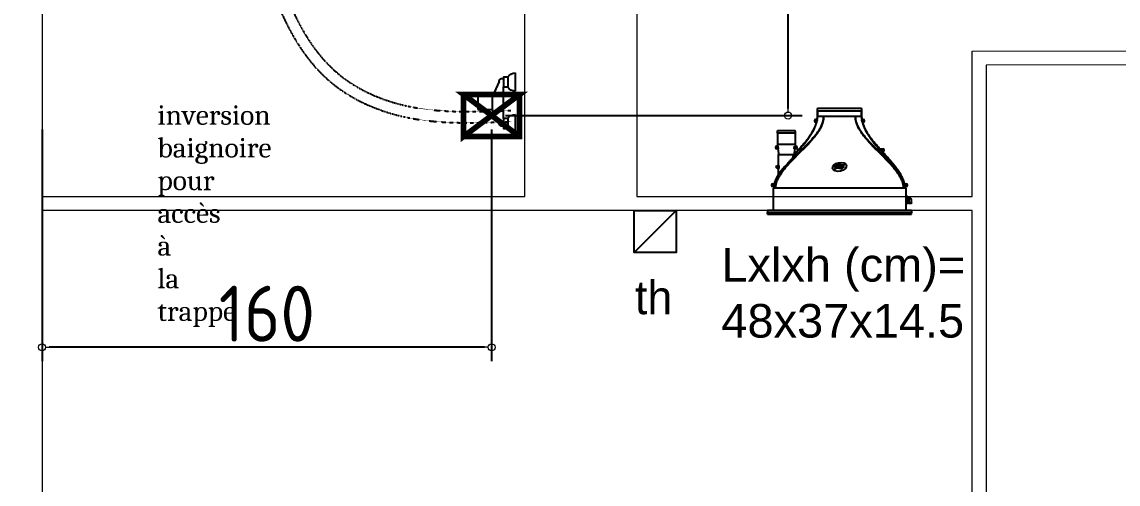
# Model space of a CAD drawing. Extents: x -2795338 to 3769695, y -3516596 to 3048438.
# Drawn here: x 490457 to 494370, y -346088 to -344438 of the extents above; entities that cross this region are included whole.
import ezdxf
from ezdxf import colors
from ezdxf.entities.mleader import LeaderData, LeaderLine
from ezdxf.math import Vec2, Vec3

# ---------------------------------------------------------------- set-up
doc = ezdxf.new("R2010")
doc.units = 0
doc.linetypes.add('prlm_ef', pattern=[0.165, 0.1, -0.065])
doc.layers.add('_GAZELEC-BOITE INCORPO', color=36, linetype='Continuous', lineweight=18)
doc.layers.add('_GAZELEC-RESERVATION', color=1, linetype='Continuous', lineweight=18)
for name, color, linetype in [('_GAZELEC-EAU CHAUDE', 1, 'Continuous'), ('gaz-modifications', 30, 'Continuous'), ('prlm-CHAUFF', 30, 'Continuous'), ('prlm-EAU-EF', 161, 'Continuous'), ('prlm-MOD', 64, 'Continuous')]:
    doc.layers.add(name, color=color, linetype=linetype)
doc.layers.add('prlm-xpoly', color=7, linetype='Continuous', plot=False)
doc.styles.add('ISO', font='isocp2.shx')
doc.styles.add('prlm-elec-cfa', font='comic.ttf', dxfattribs={"height": 12})
doc.styles.add('prlm-mod', font='cambriaz.ttf', dxfattribs={"height": 18})
doc.styles.get("Standard").update_dxf_attribs({"font": 'arial.ttf'})
doc.dimstyles.new('200', dxfattribs={"dimtxt": 200, "dimasz": 25, "dimexe": 50, "dimexo": 50, "dimgap": 20, "dimtad": 1, "dimdec": 0, "dimlfac": 0.1, "dimdsep": 46, "dimtxsty": 'ISO', "dimblk1": 'DOTBLANK', "dimblk2": 'DOTBLANK', "dimsah": 1, "dimcen": 25, "dimclrd": 80, "dimclre": 80, "dimadec": 0, "dimazin": 0, "dimtfac": 1, "dimtdec": 0, "dimtmove": 0, "dimatfit": 3, "dimldrblk": 'DOTBLANK', "dimfxl": 50, "dimtolj": 1, "dimtzin": 0, "dimarcsym": 0})

# ---------------------------------------------------------------- blocks, each defined once
blk = doc.blocks.new('xi.th-ch')
at = {"layer": 'prlm-CHAUFF', "color": 0, "linetype": 'ByBlock', "lineweight": -2, "flags": 128}
blk.add_lwpolyline([(-7.5, 7.5), (7.5, 7.5), (7.5, -7.5), (-7.5, -7.5)], close=True, dxfattribs=at)
at = {"layer": 'prlm-CHAUFF', "color": 0}
blk.add_lwpolyline([(-7.5, -7.5), (7.5, 7.5)], dxfattribs=at)
blk = doc.blocks.new('xi.twintop')
at = {"layer": 'prlm-CHAUFF', "ltscale": 50}
for p, q in [((-8, 35.6), (8, 35.6)), ((-7.9, 36.5), (7.9, 36.5)), ((-7.9, 35.6), (-7.9, 33.5)), ((-7.9, 33.5), (-7.9, 35.6)), ((7.9, 35.6), (7.9, 33.5)), ((7.9, 33.5), (7.9, 35.6)), ((-8.61, 31.95), (-8.61, 32.05)), ((-8.61, 32.05), (-8.51, 32.05)), ((-8.51, 31.95), (-8.61, 31.95)), ((-8.51, 32.16), (-8.41, 32.16)), ((-8.51, 32.05), (-8.51, 32.16)), ((-8.51, 31.84), (-8.51, 31.95)), ((-8.41, 31.84), (-8.51, 31.84)), ((-7.9, 32.5), (-8.46, 32.5)), ((-8.46, 31.5), (-8.16, 31.5)), ((-8.41, 32.16), (-8.41, 32.05)), ((-8.41, 32.05), (-8.3, 32.05)), ((-8.3, 31.95), (-8.41, 31.95)), ((-8.41, 31.95), (-8.41, 31.84)), ((-8.3, 32.05), (-8.3, 31.95)), ((-8.16, 31.5), (-7.95, 32.18)), ((-7.9, 32.5), (-7.95, 32.18)), ((-5.67, 33.5), (-7.9, 33.5)), ((5.67, 33.5), (-5.67, 33.5)), ((7.9, 33.5), (5.67, 33.5)), ((7.95, 32.18), (7.9, 32.5)), ((7.9, 32.5), (8.46, 32.5)), ((8.16, 31.5), (7.95, 32.18)), ((8.46, 31.5), (8.16, 31.5)), ((8.3, 31.95), (8.3, 32.05)), ((8.3, 32.05), (8.41, 32.05)), ((8.41, 31.95), (8.3, 31.95)), ((8.41, 32.16), (8.51, 32.16)), ((8.41, 32.05), (8.41, 32.16)), ((8.41, 31.84), (8.41, 31.95)), ((8.51, 31.84), (8.41, 31.84)), ((8.51, 32.16), (8.51, 32.05)), ((8.51, 32.05), (8.61, 32.05)), ((8.61, 31.95), (8.51, 31.95)), ((8.51, 31.95), (8.51, 31.84)), ((8.61, 32.05), (8.61, 31.95)), ((-15.75, 27.6), (-22.25, 27.6)), ((-22.15, 28.5), (-15.85, 28.5)), ((-22.15, 27.6), (-22.15, 23.5)), ((-22.15, 27.6), (-22.15, 23.5)), ((-15.85, 27.6), (-15.85, 23.5)), ((-15.85, 27.6), (-15.85, 23.5)), ((-9.41, 28.48), (-9.41, 28.48)), ((9.12, 29.02), (9.09, 29.02)), ((9.41, 28.48), (9.38, 28.48)), ((-15.85, 23.5), (-22.15, 23.5)), ((-22.56, 22.55), (-22.45, 22.55)), ((-22.56, 22.45), (-22.56, 22.55)), ((-22.45, 22.45), (-22.56, 22.45)), ((-22.45, 22.66), (-22.35, 22.66)), ((-22.45, 22.55), (-22.45, 22.66)), ((-22.45, 22.34), (-22.45, 22.45)), ((-22.35, 22.34), (-22.45, 22.34)), ((-22.4, 23), (-21.97, 23)), ((-21.85, 22), (-22.4, 22)), ((-22.35, 22.66), (-22.35, 22.55)), ((-22.35, 22.55), (-22.24, 22.55)), ((-22.24, 22.45), (-22.35, 22.45)), ((-22.35, 22.45), (-22.35, 22.34)), ((-22.24, 22.55), (-22.24, 22.45)), ((-21.97, 23), (-21.85, 22.06)), ((-21.85, 22.06), (-21.85, 22)), ((-21.8, 20), (-16.2, 20)), ((-21.8, 16), (-21.8, 20)), ((-21.8, 16), (-21.8, 20)), ((-16.2, 19.84), (-14.13, 22)), ((-14.13, 22), (-16.2, 19.84)), ((-16.2, 19.84), (-16.2, 20)), ((-16.2, 19.84), (-16.2, 20)), ((-16.15, 22.06), (-16.03, 23)), ((-16.15, 22), (-16.15, 22.06)), ((-15.6, 22), (-16.15, 22)), ((-16.03, 23), (-15.6, 23)), ((-15.76, 22.45), (-15.76, 22.55)), ((-15.76, 22.55), (-15.65, 22.55)), ((-15.65, 22.45), (-15.76, 22.45)), ((-15.65, 22.66), (-15.55, 22.66)), ((-15.65, 22.55), (-15.65, 22.66)), ((-15.65, 22.34), (-15.65, 22.45)), ((-15.55, 22.34), (-15.65, 22.34)), ((-15.55, 22.66), (-15.55, 22.55)), ((-15.55, 22.55), (-15.44, 22.55)), ((-15.55, 22.45), (-15.55, 22.34)), ((-15.44, 22.45), (-15.55, 22.45)), ((-15.44, 22.55), (-15.44, 22.45)), ((14.83, 21), (13.83, 22)), ((13.83, 22), (15.44, 22)), ((15.44, 21), (14.83, 21)), ((15.28, 21.45), (15.28, 21.55)), ((15.28, 21.55), (15.39, 21.55)), ((15.39, 21.45), (15.28, 21.45)), ((15.39, 21.66), (15.49, 21.66)), ((15.39, 21.55), (15.39, 21.66)), ((15.39, 21.34), (15.39, 21.45)), ((15.49, 21.34), (15.39, 21.34)), ((15.49, 21.66), (15.49, 21.55)), ((15.49, 21.55), (15.6, 21.55)), ((15.49, 21.45), (15.49, 21.34)), ((15.6, 21.45), (15.49, 21.45)), ((15.6, 21.55), (15.6, 21.45)), ((-22.25, 15.66), (-22.15, 15.66)), ((-22.25, 15.55), (-22.25, 15.66)), ((-22.2, 16), (-21.65, 16)), ((-22.15, 15.66), (-22.15, 15.55)), ((-21.65, 16), (-21.65, 15)), ((-22.36, 15.45), (-22.36, 15.55)), ((-22.36, 15.55), (-22.25, 15.55)), ((-22.25, 15.45), (-22.36, 15.45)), ((-22.25, 15.34), (-22.25, 15.45)), ((-22.15, 15.34), (-22.25, 15.34)), ((-21.65, 15), (-22.2, 15)), ((-22.15, 15.55), (-22.04, 15.55)), ((-22.15, 15.45), (-22.15, 15.34)), ((-22.04, 15.45), (-22.15, 15.45)), ((-22.04, 15.55), (-22.04, 15.45)), ((-21.8, 12.88), (-21.8, 15)), ((-21.8, 12.88), (-21.8, 15)), ((-23.96, 8.95), (-23.96, 9.05)), ((-23.96, 9.05), (-23.85, 9.05)), ((-23.85, 8.95), (-23.96, 8.95)), ((-23.85, 9.16), (-23.75, 9.16)), ((-23.85, 9.05), (-23.85, 9.16)), ((-23.85, 8.84), (-23.85, 8.95)), ((-23.75, 8.84), (-23.85, 8.84)), ((-23.8, 9.5), (-23.19, 9.5)), ((-23.36, 8.5), (-23.8, 8.5)), ((-23.75, 9.16), (-23.75, 9.05)), ((-23.75, 9.05), (-23.64, 9.05)), ((-23.75, 8.95), (-23.75, 8.84)), ((-23.64, 8.95), (-23.75, 8.95)), ((23.7, 8), (-23.7, 8)), ((-23.7, 8), (-23.7, 0)), ((-23.64, 9.05), (-23.64, 8.95)), ((-23.36, 8.42), (-23.36, 8.5)), ((23.19, 9.5), (23.8, 9.5)), ((23.36, 8.42), (23.36, 8.5)), ((23.8, 8.5), (23.36, 8.5)), ((23.64, 8.95), (23.64, 9.05)), ((23.64, 9.05), (23.75, 9.05)), ((23.75, 8.95), (23.64, 8.95)), ((23.7, 8), (23.7, 0)), ((23.75, 9.16), (23.85, 9.16)), ((23.75, 9.05), (23.75, 9.16)), ((23.75, 8.84), (23.75, 8.95)), ((23.85, 8.84), (23.75, 8.84)), ((23.85, 9.16), (23.85, 9.05)), ((23.85, 9.05), (23.96, 9.05)), ((23.85, 8.95), (23.85, 8.84)), ((23.96, 8.95), (23.85, 8.95)), ((23.96, 9.05), (23.96, 8.95)), ((24.18, 4.47), (23.7, 4.81)), ((24.06, 4.42), (23.7, 4.66)), ((24.06, 2.6), (24.06, 4.42)), ((24.64, 4.04), (24.06, 4.42)), ((24.2, 4.46), (24.18, 4.47)), ((24.54, 4.24), (24.2, 4.46)), ((24.35, 4.85), (24.33, 4.89)), ((24.35, 4.36), (24.35, 4.85)), ((24.35, 4.85), (24.36, 4.85)), ((24.41, 4.79), (24.43, 4.83)), ((24.41, 4.79), (24.41, 4.32)), ((25.01, 4.43), (24.41, 4.79)), ((24.43, 4.83), (25.04, 4.47)), ((24.64, 4.04), (24.72, 4.01)), ((24.64, 2.6), (24.64, 4.04)), ((24.72, 4.01), (24.72, 2.65)), ((25.04, 4.47), (25.01, 4.43)), ((25.01, 4.25), (25.01, 4.43)), ((25.02, 4.42), (25.01, 4.43)), ((25.06, 4.46), (25.02, 4.42)), ((25.02, 4.42), (25.02, 4.25)), ((25.28, 4.25), (25.02, 4.42)), ((25.04, 4.47), (25.06, 4.46)), ((25.06, 4.46), (25.39, 4.24)), ((25.71, 2.65), (25.71, 4.01)), ((-25.75, 0), (-25.75, -0.73)), ((25.75, 0), (-25.75, 0)), ((23.7, 2.6), (24.06, 2.6)), ((23.7, 2.57), (23.73, 2.6)), ((23.79, 2.6), (23.88, 2.51)), ((23.88, 2.51), (23.97, 2.6)), ((24.04, 2.6), (24.13, 2.51)), ((24.64, 2.6), (24.06, 2.6)), ((24.13, 2.51), (24.22, 2.6)), ((24.18, 2.56), (24.24, 2.51)), ((24.24, 2.51), (24.3, 2.58)), ((24.28, 2.6), (24.37, 2.51)), ((24.37, 2.51), (24.46, 2.6)), ((24.42, 2.57), (24.48, 2.51)), ((24.48, 2.51), (24.56, 2.58)), ((24.54, 2.6), (24.63, 2.51)), ((24.63, 2.51), (24.72, 2.6)), ((24.72, 2.65), (24.64, 2.6)), ((24.64, 2.6), (24.64, 2.6)), ((25.66, 2.6), (24.64, 2.6)), ((24.7, 2.58), (24.77, 2.51)), ((24.72, 2.65), (25.71, 2.65)), ((24.73, 2.6), (24.82, 2.51)), ((24.77, 2.51), (24.79, 2.53)), ((24.82, 2.51), (24.91, 2.6)), ((24.9, 2.59), (24.98, 2.51)), ((24.98, 2.51), (25.07, 2.6)), ((25.02, 2.54), (25.05, 2.51)), ((25.05, 2.51), (25.09, 2.55)), ((25.06, 2.58), (25.13, 2.51)), ((25.13, 2.51), (25.22, 2.6)), ((25.19, 2.57), (25.25, 2.51)), ((25.25, 2.51), (25.34, 2.6)), ((25.27, 2.53), (25.29, 2.51)), ((25.29, 2.51), (25.32, 2.54)), ((25.31, 2.56), (25.36, 2.51)), ((25.36, 2.51), (25.45, 2.6)), ((25.4, 2.55), (25.44, 2.51)), ((25.44, 2.51), (25.53, 2.6)), ((25.48, 2.54), (25.51, 2.51)), ((25.51, 2.51), (25.6, 2.6)), ((25.53, 2.53), (25.55, 2.51)), ((25.55, 2.51), (25.64, 2.6)), ((25.71, 2.65), (25.66, 2.6)), ((25.66, 2.6), (25.66, 2.6)), ((25.75, 0), (25.75, -0.73)), ((-25.75, -0.81), (-25.75, -0.73)), ((-25.75, -0.73), (25.75, -0.73)), ((-25.75, -1.3), (-25.75, -0.81)), ((25.75, -0.81), (-25.75, -0.81)), ((-25.75, -1.3), (25.75, -1.3)), ((23.75, -0.99), (-23.75, -0.99)), ((-23.75, -1.06), (-23.75, -0.99)), ((-23.55, -0.99), (-23.75, -1.06)), ((-23.75, -1.06), (23.75, -1.06)), ((23.75, -1.11), (-23.75, -1.11)), ((-23.75, -1.16), (-23.75, -1.11)), ((-23.59, -1.11), (-23.75, -1.16)), ((-23.75, -1.16), (23.75, -1.16)), ((23.75, -1.2), (-23.75, -1.2)), ((-23.75, -1.23), (-23.75, -1.2)), ((-23.64, -1.2), (-23.75, -1.23)), ((-23.75, -1.23), (23.75, -1.23)), ((23.75, -1.26), (-23.75, -1.26)), ((-23.75, -1.28), (-23.75, -1.26)), ((-23.68, -1.26), (-23.75, -1.28)), ((-23.75, -1.28), (23.75, -1.28)), ((23.75, -1.29), (-23.75, -1.29)), ((-23.75, -1.3), (-23.75, -1.29)), ((-23.73, -1.29), (-23.75, -1.3)), ((-23.75, -1.3), (23.75, -1.3)), ((23.75, -1.06), (23.55, -0.99)), ((23.75, -1.16), (23.59, -1.11)), ((23.75, -1.23), (23.64, -1.2)), ((23.75, -1.28), (23.68, -1.26)), ((23.75, -1.3), (23.73, -1.29)), ((23.75, -0.99), (23.75, -1.06)), ((23.75, -1.11), (23.75, -1.16)), ((23.75, -1.2), (23.75, -1.23)), ((23.75, -1.26), (23.75, -1.28)), ((23.75, -1.29), (23.75, -1.3)), ((25.75, -0.73), (25.75, -0.81)), ((25.75, -1.3), (25.75, -0.81))]:
    blk.add_line(p, q, dxfattribs=at)
for centre, radius in [((-8.46, 32), 0.3), ((-8.46, 32), 0.25), ((8.46, 32), 0.3), ((8.46, 32), 0.25), ((-22.4, 22.5), 0.3), ((-22.4, 22.5), 0.25), ((-15.6, 22.5), 0.3), ((-15.6, 22.5), 0.25), ((15.44, 21.5), 0.3), ((15.44, 21.5), 0.25), ((-22.2, 15.5), 0.3), ((-22.2, 15.5), 0.25), ((-23.8, 9), 0.3), ((-23.8, 9), 0.25), ((23.8, 9), 0.3), ((23.8, 9), 0.25)]:
    blk.add_circle(centre, radius, dxfattribs=at)
for centre, radius, start, end in [((-6.01, 35.83), 2, 160.5755, 186.7441), ((-6.01, 35.83), 2, 160.5755, 186.7441), ((6.01, 35.83), 2, 353.2559, 19.4245), ((6.01, 35.83), 2, 353.2559, 19.4245), ((-19.51, 34.47), 11.74, 332.3321, 345.441), ((-19.16, 34.32), 11.35, 332.1374, 345.6929), ((-8.46, 32), 0.5, 90, 270), ((-15.67, 33.51), 7.77, 352.5456, 359.9423), ((-15.72, 33.51), 7.82, 352.5763, 359.9264), ((-15.07, 33.49), 7.17, 352.0923, 353.5448), ((-15.07, 33.49), 7.17, 353.9053, 0.1157), ((15.11, 33.49), 7.25, 179.9215, 187.8382), ((15.67, 33.51), 7.77, 180.0577, 187.4544), ((15.72, 33.51), 7.82, 180.0736, 187.4237), ((21.1, 34.98), 13.43, 192.9954, 216.0824), ((19.16, 34.32), 11.35, 194.4106, 207.8626), ((8.46, 32), 0.5, 270, 90), ((-20.26, 27.83), 2, 160.5755, 186.7441), ((-20.26, 27.83), 2, 160.5755, 186.7441), ((-17.74, 27.83), 2, 353.2559, 19.4245), ((-17.74, 27.83), 2, 353.2559, 19.4245), ((-43.13, 48.06), 39, 319.3887, 329.86), ((-43.13, 48.06), 39, 319.3887, 329.8601), ((-26.92, 38.17), 20.01, 331.0483, 332.7983), ((-26.92, 38.17), 20.01, 331.0482, 332.7982), ((26.92, 38.17), 20.01, 207.2018, 208.9518), ((43.13, 48.06), 39, 210.1399, 220.6113), ((43.13, 48.06), 39, 212.5506, 220.6113), ((-22.4, 22.5), 0.5, 90, 270), ((-15.6, 22.5), 0.5, 270, 90), ((-22.51, 30.1), 11.66, 315.9701, 320.4245), ((-22.76, 30.33), 11.99, 316.0326, 320.3619), ((22.51, 30.1), 11.66, 219.5755, 224.0299), ((22.76, 30.33), 11.99, 219.6381, 223.9674), ((15.44, 21.5), 0.5, 270, 90), ((-22.2, 15.5), 0.5, 90, 270), ((-44.74, 40.05), 35.1, 315.7111, 319.5265), ((-2.48, -0.77), 23.65, 136.4099, 144.7501), ((-23.8, 9), 0.5, 90, 270), ((-11.41, 6.64), 12.12, 163.7263, 166.3852), ((23.8, 9), 0.5, 270, 90), ((17.64, -7.23), 13.85, 61.9182, 64.0515), ((17.76, -6.88), 13.43, 62.115, 63.7632), ((18.29, -6.04), 12.5, 61.3177, 61.5903), ((24.75, 5.45), 0.703, 233.033, 242.9325), ((24.72, 5.11), 0.448, 214.6713, 225.4982), ((25.88, 4.92), 0.836, 234.1326, 239.2425), ((18.29, -6.04), 12.5, 53.7494, 55.0637)]:
    blk.add_arc(centre, radius, start, end, dxfattribs=at)
blk.add_ellipse((0, 15.55), major_axis=(2.49, 0.57), ratio=0.600775, dxfattribs=at)
for points, knots in [([(-5.67, 33.5), (-5.67, 33.33), (-5.68, 33.16), (-5.7, 32.82), (-5.72, 32.65), (-5.8, 32.15), (-5.87, 31.82), (-6.05, 31.16), (-6.16, 30.84), (-6.41, 30.21), (-6.55, 29.9), (-7, 29), (-7.34, 28.43), (-8.08, 27.34), (-8.47, 26.81), (-9.69, 25.27), (-10.57, 24.3), (-12.38, 22.39), (-13.32, 21.46), (-15.19, 19.6), (-16.12, 18.67), (-17.95, 16.77), (-18.84, 15.8), (-20.08, 14.27), (-20.47, 13.75), (-21.03, 12.94), (-21.21, 12.66), (-21.55, 12.09), (-21.72, 11.8), (-22.17, 10.91), (-22.43, 10.31), (-22.7, 9.36), (-22.77, 9.03), (-22.86, 8.47), (-22.88, 8.24), (-22.89, 8)], [0, 0, 0, 0, 0.015625, 0.015625, 0.03125, 0.03125, 0.0625, 0.0625, 0.09375, 0.09375, 0.125, 0.125, 0.1875, 0.1875, 0.25, 0.25, 0.375, 0.375, 0.5, 0.5, 0.625, 0.625, 0.75, 0.75, 0.8125, 0.8125, 0.84375, 0.84375, 0.875, 0.875, 0.9375, 0.9375, 0.96875, 0.96875, 0.9907189, 0.9907189, 0.9907189, 0.9907189]), ([(-18.04, 17.26), (-16.85, 18.51), (-15.59, 19.7), (-13.1, 22.1), (-11.85, 23.3), (-10.07, 25.17), (-9.49, 25.81), (-8.39, 27.13), (-7.87, 27.82), (-7.16, 28.91), (-6.93, 29.29), (-6.52, 30.07), (-6.33, 30.48), (-6.02, 31.31), (-5.89, 31.74), (-5.76, 32.39), (-5.73, 32.61), (-5.69, 32.95), (-5.69, 33.06), (-5.67, 33.28), (-5.67, 33.39), (-5.67, 33.5)], [0, 0, 0, 0, 0.25, 0.25, 0.5, 0.5, 0.625, 0.625, 0.75, 0.75, 0.8125, 0.8125, 0.875, 0.875, 0.9375, 0.9375, 0.96875, 0.96875, 0.984375, 0.984375, 1, 1, 1, 1]), ([(5.67, 33.5), (5.67, 33.33), (5.68, 33.16), (5.71, 32.81), (5.73, 32.64), (5.81, 32.14), (5.88, 31.8), (6.08, 31.14), (6.2, 30.82), (6.47, 30.19), (6.62, 29.88), (7.1, 28.98), (7.46, 28.42), (8.23, 27.34), (8.65, 26.82), (9.93, 25.3), (10.84, 24.34), (12.72, 22.46), (13.69, 21.54), (15.61, 19.69), (16.57, 18.77), (18.43, 16.87), (19.34, 15.9), (20.59, 14.36), (20.99, 13.83), (21.55, 13), (21.73, 12.72), (22.07, 12.15), (22.24, 11.85), (22.69, 10.95), (22.94, 10.33), (23.21, 9.37), (23.28, 9.05), (23.36, 8.48), (23.38, 8.24), (23.39, 8)], [0, 0, 0, 0, 0.015625, 0.015625, 0.03125, 0.03125, 0.0625, 0.0625, 0.09375, 0.09375, 0.125, 0.125, 0.1875, 0.1875, 0.25, 0.25, 0.375, 0.375, 0.5, 0.5, 0.625, 0.625, 0.75, 0.75, 0.8125, 0.8125, 0.84375, 0.84375, 0.875, 0.875, 0.9375, 0.9375, 0.96875, 0.96875, 0.9908046, 0.9908046, 0.9908046, 0.9908046]), ([(22.89, 8), (22.88, 8.24), (22.86, 8.47), (22.77, 9.03), (22.7, 9.36), (22.43, 10.31), (22.17, 10.91), (21.72, 11.8), (21.55, 12.09), (21.21, 12.66), (21.03, 12.94), (20.47, 13.75), (20.08, 14.27), (18.84, 15.8), (17.95, 16.77), (16.12, 18.67), (15.18, 19.6), (13.32, 21.46), (12.38, 22.39), (10.57, 24.3), (9.69, 25.27), (8.47, 26.81), (8.08, 27.34), (7.34, 28.43), (7, 29), (6.55, 29.9), (6.41, 30.21), (6.16, 30.84), (6.05, 31.16), (5.87, 31.82), (5.79, 32.15), (5.72, 32.65), (5.7, 32.82), (5.68, 33.16), (5.67, 33.33), (5.67, 33.5)], [0.0092808, 0.0092808, 0.0092808, 0.0092808, 0.03125, 0.03125, 0.0625, 0.0625, 0.125, 0.125, 0.15625, 0.15625, 0.1875, 0.1875, 0.25, 0.25, 0.375, 0.375, 0.5, 0.5, 0.625, 0.625, 0.75, 0.75, 0.8125, 0.8125, 0.875, 0.875, 0.90625, 0.90625, 0.9375, 0.9375, 0.96875, 0.96875, 0.984375, 0.984375, 1, 1, 1, 1]), ([(-8.9, 29.46), (-9.06, 29.12), (-9.43, 28.41), (-10.08, 27.35), (-10.83, 26.27), (-11.65, 25.18), (-12.54, 24.1), (-13.65, 22.81), (-14.86, 21.46), (-15.81, 20.43), (-16.2, 20)], [0.1568082, 0.1568082, 0.1568082, 0.1568082, 0.2305418, 0.3149874, 0.4025619, 0.4929385, 0.5856877, 0.6803551, 0.8317746, 0.9509578, 0.9509578, 0.9509578, 0.9509578]), ([(14.38, 22), (14.06, 22.36), (13.37, 23.14), (12.33, 24.35), (11.38, 25.54), (10.58, 26.62), (9.93, 27.59), (9.37, 28.52), (9.05, 29.15), (8.91, 29.44)], [0.5730592, 0.5730592, 0.5730592, 0.5730592, 0.626259, 0.6884084, 0.7489718, 0.7930827, 0.8358988, 0.8773199, 0.9123747, 0.9123747, 0.9123747, 0.9123747]), ([(-18.04, 17.26), (-17.81, 17.52), (-17.58, 17.79), (-17.17, 18.3), (-16.98, 18.55), (-16.64, 19.03), (-16.49, 19.25), (-16.32, 19.53), (-16.28, 19.62), (-16.22, 19.76), (-16.2, 19.81), (-16.2, 19.84)], [0, 0, 0, 0, 0.25, 0.25, 0.5, 0.5, 0.75, 0.75, 0.875, 0.875, 1, 1, 1, 1]), ([(23.19, 9.5), (23.12, 9.79), (23.04, 10.07), (22.86, 10.64), (22.75, 10.92), (22.41, 11.74), (22.14, 12.27), (21.56, 13.3), (21.24, 13.8), (20.57, 14.77), (20.21, 15.25), (19.11, 16.65), (18.33, 17.54), (16.73, 19.29), (15.91, 20.15), (15.09, 21)], [0, 0, 0, 0, 0.0625, 0.0625, 0.125, 0.125, 0.25, 0.25, 0.375, 0.375, 0.5, 0.5, 0.75, 0.75, 1, 1, 1, 1]), ([(21.4, 13.55), (21.3, 13.71), (20.98, 14.2), (20.41, 15.02), (19.67, 15.99), (18.88, 16.96), (17.95, 18.04), (16.9, 19.22), (15.98, 20.24), (15.44, 20.84), (15.29, 21)], [0.1694223, 0.1694223, 0.1694223, 0.1694223, 0.1906001, 0.2339285, 0.2787061, 0.3247019, 0.3716424, 0.4351709, 0.4991397, 0.523565, 0.523565, 0.523565, 0.523565]), ([(-1.63, 15.67), (-0.9, 16.39), (-0.53, 16.49), (-0.14, 16.44), (0.47, 16.38), (1.12, 15.98), (1.85, 16.55)], [0, 0, 0, 0, 0.389075, 0.389075, 0.389075, 1, 1, 1, 1]), ([(-23.39, 8), (-23.38, 8.28), (-23.35, 8.55), (-23.25, 9.19), (-23.16, 9.55), (-22.84, 10.61), (-22.54, 11.29), (-21.83, 12.6), (-21.42, 13.22), (-20.56, 14.41), (-20.09, 14.98), (-19.62, 15.54)], [0.0331631, 0.0331631, 0.0331631, 0.0331631, 0.125, 0.125, 0.25, 0.25, 0.5, 0.5, 0.75, 0.75, 1, 1, 1, 1]), ([(-23.19, 9.5), (-23.12, 9.8), (-23.04, 10.09), (-22.9, 10.53), (-22.84, 10.67), (-22.74, 10.96), (-22.68, 11.1), (-22.5, 11.53), (-22.37, 11.8), (-22.1, 12.35), (-21.95, 12.61), (-21.8, 12.88)], [0, 0, 0, 0, 0.25, 0.25, 0.375, 0.375, 0.5, 0.5, 0.75, 0.75, 1, 1, 1, 1]), ([(-21.8, 12.88), (-21.96, 12.6), (-22.11, 12.32), (-22.4, 11.74), (-22.54, 11.45), (-22.78, 10.85), (-22.89, 10.55), (-23.01, 10.17), (-23.03, 10.1), (-23.05, 10.03)], [0, 0, 0, 0, 0.25, 0.25, 0.5, 0.5, 0.75, 0.75, 0.8062429, 0.8062429, 0.8062429, 0.8062429]), ([(-1.94, 14.63), (-1.21, 15.35), (-0.84, 15.44), (-0.45, 15.4), (0.16, 15.33), (0.81, 14.93), (1.54, 15.51)], [0, 0, 0, 0, 0.389075, 0.389075, 0.389075, 1, 1, 1, 1]), ([(24.24, 4.96), (24.23, 4.96), (24.23, 4.96), (24.22, 4.97), (24.2, 4.97), (24.19, 4.97), (24.18, 4.98), (24.16, 4.98), (24.15, 4.98), (24.13, 4.99), (24.11, 4.99), (24.09, 4.99), (24.08, 4.99), (24.05, 4.99), (24.02, 4.99), (23.98, 4.99), (23.93, 4.98), (23.89, 4.98), (23.84, 4.97), (23.78, 4.96), (23.74, 4.95), (23.71, 4.95), (23.7, 4.94)], [0.1059402, 0.1059402, 0.1059402, 0.1059402, 0.1359504, 0.1694868, 0.202886, 0.2361704, 0.2693627, 0.3024859, 0.3355633, 0.3686184, 0.401675, 0.434757, 0.4678887, 0.5010941, 0.5629781, 0.6246926, 0.6863942, 0.7482374, 0.8103737, 0.8729511, 0.9361135, 0.9654522, 0.9654522, 0.9654522, 0.9654522]), ([(23.7, 4.91), (23.71, 4.91), (23.72, 4.91), (23.74, 4.92), (23.78, 4.92), (23.81, 4.93), (23.83, 4.93), (23.86, 4.94), (23.89, 4.94), (23.92, 4.95), (23.94, 4.95), (23.97, 4.95), (23.99, 4.96), (24.02, 4.96), (24.04, 4.96), (24.06, 4.96), (24.08, 4.96), (24.11, 4.96), (24.14, 4.96), (24.18, 4.96), (24.21, 4.95), (24.24, 4.95), (24.26, 4.94), (24.28, 4.93), (24.3, 4.92), (24.32, 4.91), (24.33, 4.9), (24.33, 4.89)], [0.053874, 0.053874, 0.053874, 0.053874, 0.0607104, 0.0907643, 0.1206402, 0.1503557, 0.1799287, 0.2093776, 0.238721, 0.2679778, 0.2971672, 0.3263086, 0.3554219, 0.3845269, 0.4136437, 0.4427926, 0.4719939, 0.5012681, 0.5562327, 0.6110034, 0.6657154, 0.7205017, 0.7754929, 0.8308166, 0.8865967, 0.9429527, 1, 1, 1, 1]), ([(24.35, 4.85), (24.35, 4.86), (24.35, 4.86), (24.34, 4.87), (24.33, 4.88), (24.32, 4.88), (24.31, 4.89), (24.3, 4.89), (24.29, 4.9), (24.28, 4.9), (24.26, 4.91), (24.25, 4.91), (24.23, 4.91), (24.22, 4.92), (24.2, 4.92), (24.18, 4.92), (24.17, 4.92), (24.15, 4.92), (24.12, 4.92), (24.09, 4.92), (24.05, 4.92), (24, 4.92), (23.95, 4.91), (23.9, 4.9), (23.85, 4.89), (23.79, 4.88), (23.74, 4.87), (23.71, 4.86), (23.7, 4.86)], [0, 0, 0, 0, 0.0300773, 0.0600539, 0.0899314, 0.1197114, 0.1493956, 0.1789856, 0.2084831, 0.2378898, 0.2672073, 0.2964374, 0.3255817, 0.3546421, 0.3836203, 0.4125181, 0.4413372, 0.4700795, 0.4987468, 0.5532579, 0.6080368, 0.6630958, 0.7184471, 0.7741027, 0.8300742, 0.8863734, 0.9430116, 0.9677174, 0.9677174, 0.9677174, 0.9677174]), ([(24.65, 4.2), (24.65, 4.2), (24.64, 4.2), (24.64, 4.2), (24.63, 4.2), (24.63, 4.2), (24.62, 4.2), (24.61, 4.21), (24.6, 4.21), (24.59, 4.21), (24.58, 4.22), (24.55, 4.23), (24.54, 4.24), (24.54, 4.24)], [0, 0, 0, 0, 0.061789, 0.122374, 0.182441, 0.242697, 0.303842, 0.366548, 0.43144, 0.49908, 0.668346, 0.832646, 1, 1, 1, 1]), ([(25.45, 4.21), (25.44, 4.21), (25.44, 4.22), (25.43, 4.22), (25.41, 4.23), (25.4, 4.23), (25.39, 4.24), (25.37, 4.24), (25.36, 4.25), (25.34, 4.25), (25.32, 4.25), (25.3, 4.26), (25.29, 4.26), (25.27, 4.26), (25.24, 4.26), (25.22, 4.26), (25.2, 4.26), (25.17, 4.26), (25.13, 4.26), (25.08, 4.26), (25.03, 4.26), (24.97, 4.25), (24.91, 4.24), (24.85, 4.24), (24.79, 4.23), (24.72, 4.21), (24.67, 4.21), (24.65, 4.2)], [0.0304712, 0.0304712, 0.0304712, 0.0304712, 0.0599457, 0.0897682, 0.1195016, 0.1491541, 0.1787343, 0.2082505, 0.2377114, 0.2671256, 0.2965018, 0.3258487, 0.355175, 0.3844897, 0.4138015, 0.4431194, 0.4724522, 0.5018089, 0.5568669, 0.611863, 0.6668562, 0.7219052, 0.7770682, 0.8324028, 0.8879658, 0.9438132, 1, 1, 1, 1]), ([(25.71, 4.01), (25.69, 4.04), (25.65, 4.06), (25.55, 4.09), (25.48, 4.1), (25.35, 4.1), (25.31, 4.1), (25.21, 4.09), (25.16, 4.09), (24.98, 4.06), (24.86, 4.04), (24.72, 4.01)], [0, 0, 0, 0, 0.25, 0.25, 0.5, 0.5, 0.625, 0.625, 0.75, 0.75, 1, 1, 1, 1])]:
    blk.add_open_spline(points, degree=3, knots=knots, dxfattribs=at)
for points in [[(-22.15, 23.5), (-22.15, 23.33), (-22.14, 23.17), (-22.13, 23)], [(-22.15, 23.5), (-22.15, 23.33), (-22.14, 23.17), (-22.13, 23)], [(-15.85, 23.5), (-15.85, 23.33), (-15.86, 23.17), (-15.87, 23)], [(-15.85, 23.5), (-15.85, 23.33), (-15.86, 23.17), (-15.87, 23)], [(-22.01, 22), (-21.91, 21.33), (-21.8, 20.67), (-21.8, 20)], [(-22.01, 22), (-21.91, 21.33), (-21.8, 20.67), (-21.8, 20)], [(-15.99, 22), (-16.09, 21.33), (-16.2, 20.67), (-16.2, 20)], [(-15.99, 22), (-16.09, 21.33), (-16.2, 20.67), (-16.2, 20)], [(-1.78, 15.16), (-1.06, 15.88), (-0.68, 15.97), (-0.29, 15.93)], [(-0.23, 16.09), (-0.63, 16.13), (-1.01, 16.03), (-1.63, 15.67)], [(1.7, 16.04), (0.88, 15.1), (0.23, 15.51), (-0.39, 15.58)], [(-0.29, 15.93), (0.32, 15.87), (0.96, 15.47), (1.7, 16.04)], [(1.85, 16.55), (1.03, 15.62), (0.38, 16.02), (-0.23, 16.09)], [(-0.55, 15.04), (-0.94, 15.09), (-1.32, 14.99), (-1.94, 14.63)], [(-0.39, 15.58), (-0.78, 15.62), (-1.16, 15.52), (-1.78, 15.16)], [(1.54, 15.51), (0.72, 14.57), (0.07, 14.98), (-0.55, 15.04)], [(-23.19, 9.5), (-23.26, 9.17), (-23.32, 8.84), (-23.36, 8.5)], [(23.36, 8.5), (23.32, 8.84), (23.26, 9.17), (23.19, 9.5)]]:
    blk.add_open_spline(points, degree=3, dxfattribs=at)
at = {"layer": 'prlm-CHAUFF', "ltscale": 50, "insert": (-42.19, -13.41), "char_height": 12, "width": 139.7925, "attachment_point": 1}
blk.add_mtext('Lxlxh (cm)= 48x37x14.5', dxfattribs=at)
blk = doc.blocks.new('xi.dchrob')
at = {"layer": 'prlm-MOD', "color": 161}
for p, q in [((8.16, -2.3), (8.16, 2.3)), ((13.38, 1.16), (13.38, -1.16))]:
    blk.add_line(p, q, dxfattribs=at)
for points in [[(0, 10.66), (0, 4.16)], [(4.19, -5.66), (4.19, 5.66)], [(5.77, 7.56), (8.16, 2.38)], [(5.77, -7.26), (8.16, -2.37)], [(0, -4.16), (0, -10.66)]]:
    blk.add_lwpolyline(points, dxfattribs=at)
for points in [[(2.5, 9.16), (4.19, 9.16), (4.19, 5.66), (2.5, 5.66)], [(13.38, -2.37), (8.16, -2.37), (8.16, 2.38), (13.38, 2.38)], [(2.5, -5.66), (4.19, -5.66), (4.19, -9.16), (2.5, -9.16)]]:
    blk.add_lwpolyline(points, close=True, dxfattribs=at)
for centre, radius, start, end in [((0, 7.41), 3.25, 32.579, 90), ((4.65, 7.56), 1.13, 0, 114.0743), ((0, 7.41), 3.25, 270, 327.421), ((0, -7.41), 3.25, 32.579, 90), ((4.65, -7.26), 1.13, 245.9257, 360), ((0, -7.41), 3.25, 270, 327.421)]:
    blk.add_arc(centre, radius, start, end, dxfattribs=at)
blk = doc.blocks.new('_DOTBLANK')
at = {"color": 0, "linetype": 'ByBlock'}
blk.add_line((-0.5, 0), (-1, 0), dxfattribs=at)
blk.add_circle((0, 0), 0.5, dxfattribs=at)
blk = doc.blocks.new('*D267')
at = {"layer": '_GAZELEC-BOITE INCORPO', "color": 80, "lineweight": -2, "transparency": 16777216}
for p, q in [((490529.3, -344821.8), (490529.3, -345649.6)), ((492133.9, -344822), (492133.9, -345649.6)), ((492108.9, -345599.6), (490554.3, -345599.6))]:
    blk.add_line(p, q, dxfattribs=at)
at = {"layer": '_GAZELEC-BOITE INCORPO', "color": 80, "lineweight": -2, "transparency": 16777216, "xscale": 25, "yscale": 25, "zscale": 25, "rotation": 180}
blk.add_blockref('_DOTBLANK', (490529.3, -345599.6), dxfattribs=at)
at = {"layer": '_GAZELEC-BOITE INCORPO', "color": 80, "lineweight": -2, "transparency": 16777216, "xscale": 25, "yscale": 25, "zscale": 25}
blk.add_blockref('_DOTBLANK', (492133.9, -345599.6), dxfattribs=at)
at = {"layer": '_GAZELEC-BOITE INCORPO', "color": 0, "transparency": 16777216, "insert": (491331.6, -345479.6), "char_height": 200, "attachment_point": 5, "style": 'ISO'}
blk.add_mtext('\\A1;160', dxfattribs=at)
blk = doc.blocks.new('*D268')
at = {"layer": '_GAZELEC-BOITE INCORPO', "color": 80, "lineweight": -2, "transparency": 16777216}
for p, q in [((492183.5, -342193.7), (493242.4, -342193.7)), ((493192.4, -344747), (493192.4, -342218.7)), ((492183.9, -344772), (493242.4, -344772))]:
    blk.add_line(p, q, dxfattribs=at)
at = {"layer": '_GAZELEC-BOITE INCORPO', "color": 80, "lineweight": -2, "transparency": 16777216, "xscale": 25, "yscale": 25, "zscale": 25}
for p, rotation in [((493192.4, -342193.7), 90), ((493192.4, -344772), 270)]:
    blk.add_blockref('_DOTBLANK', p, dxfattribs=dict(at, rotation=rotation))
at = {"layer": '_GAZELEC-BOITE INCORPO', "color": 0, "transparency": 16777216, "insert": (493072.4, -343482.8), "char_height": 200, "attachment_point": 5, "rotation": 90, "style": 'ISO'}
blk.add_mtext('\\A1;258', dxfattribs=at)

msp = doc.modelspace()

# ---------------------------------------------------------------- linework, layer by layer
msp.add_circle((487178.691, -234079.124), 3282516.798)
at = {"layer": '_GAZELEC-BOITE INCORPO', "const_width": 20}
msp.add_lwpolyline([(492033.885, -344796.944), (492033.883, -344846.944), (492233.877, -344846.953), (492233.889, -344696.953), (492033.889, -344696.944), (492033.883, -344846.944), (492233.889, -344696.953), (492033.889, -344696.951), (492233.877, -344846.953)], dxfattribs=at)
at = {"layer": '_GAZELEC-EAU CHAUDE', "linetype": 'prlm_ef'}
msp.add_open_spline([(491137.702, -342655.952), (491133.619, -342686.62), (491129.572, -342717.036), (491122.732, -342777.27), (491119.938, -342807.087), (491117.804, -342846.177), (491117.405, -342855.764), (491116.939, -342873.253), (491116.828, -342881.167), (491116.826, -342894.024), (491116.87, -342898.984), (491117.05, -342908.886), (491117.187, -342913.838), (491117.731, -342928.701), (491118.274, -342938.617), (491120.402, -342968.394), (491122.486, -342988.283), (491129.695, -343042.657), (491135.928, -343077.24), (491150.579, -343146.776), (491158.996, -343181.729), (491176.806, -343252.071), (491186.199, -343287.46), (491204.707, -343358.765), (491213.822, -343394.681), (491223.943, -343438.709), (491225.697, -343446.515), (491228.773, -343460.57), (491230.109, -343466.814), (491232.72, -343479.296), (491233.995, -343485.537), (491237.736, -343504.257), (491240.119, -343516.733), (491246.972, -343554.146), (491251.15, -343579.064), (491261.755, -343646.643), (491267.648, -343689.218), (491276.296, -343753.915), (491279.218, -343776.201), (491286.762, -343833.169), (491291.414, -343867.74), (491301.374, -343936.59), (491306.681, -343970.867), (491319.844, -344047.061), (491328.007, -344088.92), (491340.934, -344145.397), (491344.472, -344160.087), (491351.429, -344187.455), (491354.798, -344200.133), (491363.812, -344232.513), (491369.679, -344252.212), (491382.267, -344291.343), (491388.989, -344310.778), (491407.886, -344361.134), (491420.842, -344391.639), (491449.635, -344450.268), (491465.472, -344478.391), (491496.57, -344525.537), (491511.208, -344545.21), (491542.61, -344582.078), (491559.37, -344599.274), (491581.403, -344618.67), (491585.575, -344622.214), (491592.976, -344628.275), (491596.179, -344630.826), (491602.669, -344635.854), (491605.954, -344638.33), (491615.924, -344645.642), (491622.724, -344650.363), (491643.544, -344664.06), (491657.984, -344672.57), (491696.635, -344693.026), (491721.537, -344703.989), (491757.312, -344717.039), (491767.652, -344720.51), (491785.915, -344726.132), (491793.807, -344728.398), (491811.147, -344733.031), (491820.61, -344735.333), (491839.631, -344739.545), (491849.187, -344741.452), (491877.991, -344746.626), (491897.376, -344749.344), (491947.691, -344754.764), (491978.877, -344756.564), (492041.987, -344758.096), (492073.909, -344757.828), (492138.02, -344756.238), (492170.204, -344754.926), (492202.599, -344753.604)], degree=3, knots=[0, 0, 0, 0, 92.02597953, 92.02597953, 184.05195905, 184.05195905, 214.11337819, 214.11337819, 239.11408222, 239.11408222, 254.87554901, 254.87554901, 270.6370158, 270.6370158, 302.15994939, 302.15994939, 365.20581656, 365.20581656, 474.08505458, 474.08505458, 582.96429259, 582.96429259, 691.84353061, 691.84353061, 800.72276863, 800.72276863, 824.13158445, 824.13158445, 842.78589423, 842.78589423, 861.44020401, 861.44020401, 898.74882357, 898.74882357, 973.3660627, 973.3660627, 1101.46764724, 1101.46764724, 1169.07800319, 1169.07800319, 1274.89928078, 1274.89928078, 1380.72055838, 1380.72055838, 1510.87821484, 1510.87821484, 1556.67705403, 1556.67705403, 1596.2357241, 1596.2357241, 1657.71551949, 1657.71551949, 1719.19531487, 1719.19531487, 1819.12020467, 1819.12020467, 1919.04509447, 1919.04509447, 1997.28509867, 1997.28509867, 2075.52510287, 2075.52510287, 2093.47110257, 2093.47110257, 2106.88965309, 2106.88965309, 2120.30820362, 2120.30820362, 2147.14530467, 2147.14530467, 2200.81950677, 2200.81950677, 2286.52826063, 2286.52826063, 2320.89195151, 2320.89195151, 2346.81718691, 2346.81718691, 2377.67391022, 2377.67391022, 2408.53063354, 2408.53063354, 2470.24408016, 2470.24408016, 2567.28563917, 2567.28563917, 2664.32719817, 2664.32719817, 2760.42817269, 2760.42817269, 2760.42817269, 2760.42817269], dxfattribs=at)
at = {"layer": 'prlm-EAU-EF', "linetype": 'prlm_ef'}
for points in [[(491141.282, -342656.633), (491130.475, -342780.825), (491154.354, -342983.167), (491405.192, -343632.006), (494686.57, -344346.497), (496969.33, -344045.58), (497204.214, -343498.777), (497249.091, -342286.603)], [(491098.052, -342650.673), (491076.951, -342903.816), (491190.07, -343470.901), (491244.211, -343816.516), (491322.025, -344231.485), (491567.202, -344658.853), (491795.396, -344770.213), (492204.23, -344793.571)]]:
    msp.add_spline(points, degree=3, dxfattribs=at)
at = {"layer": 'prlm-xpoly', "lineweight": 0}
for points in [[(492252.602, -345060.769), (492252.612, -344308.057), (492603.023, -344308.125), (492603.023, -342195.191), (491944.982, -342195.383), (491944.952, -342810.837), (490529.513, -342810.769), (490529.262, -345060.769)], [(496399.055, -344541.586), (496449.055, -344541.058), (496449.056, -343641.657), (494208.056, -343641.515), (494208.056, -342194.721), (492653.023, -342195.176), (492651.979, -345060.803), (493849.504, -345060.769), (493849.504, -344541.575), (494859.494, -344541.286), (494859.494, -345211.089), (496399.055, -345211.475)], [(496398.992, -345261.487), (494809.494, -345261.475), (494809.494, -344591.502), (493899.504, -344591.575), (493899.504, -348805.195), (496399.055, -348805.195)], [(490529.262, -345110.769), (490529.514, -348805.195), (493849.504, -348806.153), (493849.504, -345110.769)]]:
    msp.add_lwpolyline(points, close=True, dxfattribs=at)

# ---------------------------------------------------------------- block references
at = {"layer": 'prlm-CHAUFF', "xscale": 10, "yscale": 10, "zscale": 10}
for name, p in [('xi.twintop', (493376.08, -345110.774)), ('xi.th-ch', (492717.394, -345185.774))]:
    msp.add_blockref(name, p, dxfattribs=at)
at = {"layer": 'prlm-MOD', "xscale": -10, "yscale": 10, "zscale": 10}
msp.add_blockref('xi.dchrob', (492218.533, -344726.493), dxfattribs=at)

# ---------------------------------------------------------------- texts
at = {"layer": 'gaz-modifications', "insert": (490941.076, -344735.118), "char_height": 70, "width": 6.63149, "attachment_point": 1, "style": 'prlm-mod'}
msp.add_mtext('inversion baignoire\\Ppour accès à la trappe', dxfattribs=at)

# ---------------------------------------------------------------- dimensions: what is measured, and where the dimension line sits
at = {"layer": '_GAZELEC-BOITE INCORPO'}
dim = msp.add_linear_dim(base=(493192.377, -342193.725), p1=(492133.883, -344771.952), p2=(492133.493, -342193.725), angle=90, dimstyle='200', dxfattribs=at)
dim.commit()
dim.dimension.update_dxf_attribs({"geometry": '*D268', "text_midpoint": (493072.358, -343482.838)})
dim = msp.add_linear_dim(base=(490529.294, -345599.608), p1=(492133.883, -344771.952), p2=(490529.294, -344771.773), dimstyle='200', dxfattribs=at)
dim.commit()
dim.dimension.update_dxf_attribs({"geometry": '*D267', "text_midpoint": (491331.589, -345479.608)})

# ---------------------------------------------------------------- leaders
at = {"layer": '_GAZELEC-RESERVATION', "color": 6}
ml = msp.add_multileader_mtext('Standard', dxfattribs=at)
ml.set_content('résa n°68\\P150X150 en dalle haute', color=6)
ml.set_leader_properties()
ml.build(insert=Vec2(0, 0))
ml.multileader.update_dxf_attribs({"has_text_frame": 1, "arrow_head_size": 80, "scale": 20})
ctx = ml.context
ctx.base_point, ctx.scale, ctx.char_height, ctx.arrow_head_size, ctx.landing_gap_size, ctx.plane_origin = Vec3(465846.26, -344019.268), 20, 80, 80, 40, Vec3(459232.793, -343108.508)
notes = []
notes.append((ctx, [(0, (1, 1, 0), (467180.035, -344019.268), (-1, 0), 89.845, [(0, [(467722.021, -344627.107)], 0, [])])]))
ctx.mtext.insert, ctx.mtext.width, ctx.mtext.flow_direction = Vec3(465886.26, -343978.586), 1568.85041, 5
ml = msp.add_multileader_mtext('Standard', dxfattribs=at)
ml.set_content('résa n°69\\P150X150 en dalle haute', color=6)
ml.set_leader_properties()
ml.build(insert=Vec2(0, 0))
ml.multileader.update_dxf_attribs({"has_text_frame": 1, "arrow_head_size": 80, "scale": 20})
ctx = ml.context
ctx.base_point, ctx.scale, ctx.char_height, ctx.arrow_head_size, ctx.landing_gap_size, ctx.plane_origin = Vec3(467654.261, -344019.268), 20, 80, 80, 40, Vec3(461040.794, -343108.508)
notes.append((ctx, [(0, (1, 1, 0), (468988.035, -344019.268), (-1, 0), 89.845, [(0, [(469530.021, -344627.107)], 0, [])])]))
ctx.mtext.insert, ctx.mtext.width, ctx.mtext.flow_direction = Vec3(467694.261, -343978.586), 1568.85041, 5
for ctx, leaders in notes:
    for number, flags, end, landing, length, lines in leaders:
        leader = LeaderData()
        leader.index, (leader.has_last_leader_line, leader.has_dogleg_vector, leader.attachment_direction) = number, flags
        leader.last_leader_point, leader.dogleg_vector, leader.dogleg_length = Vec3(end), Vec3(landing), length
        for number, points, colour, breaks in lines:
            line = LeaderLine()
            line.index, line.vertices, line.color, line.breaks = number, Vec3.list(points), colors.encode_raw_color(colour), breaks
            leader.lines.append(line)
        ctx.leaders.append(leader)

# ---------------------------------------------------------------- next in the draw order: texts
at = {"layer": 'prlm-CHAUFF', "lineweight": 20, "insert": (492712.478, -345422.194), "char_height": 120, "attachment_point": 5, "line_spacing_factor": 0.8, "style": 'prlm-elec-cfa', "bg_fill": 3, "box_fill_scale": 1.1, "bg_fill_color": 256, "bg_fill_transparency": 0}
msp.add_mtext('th', dxfattribs=at)

doc.saveas('drawing.dxf')
